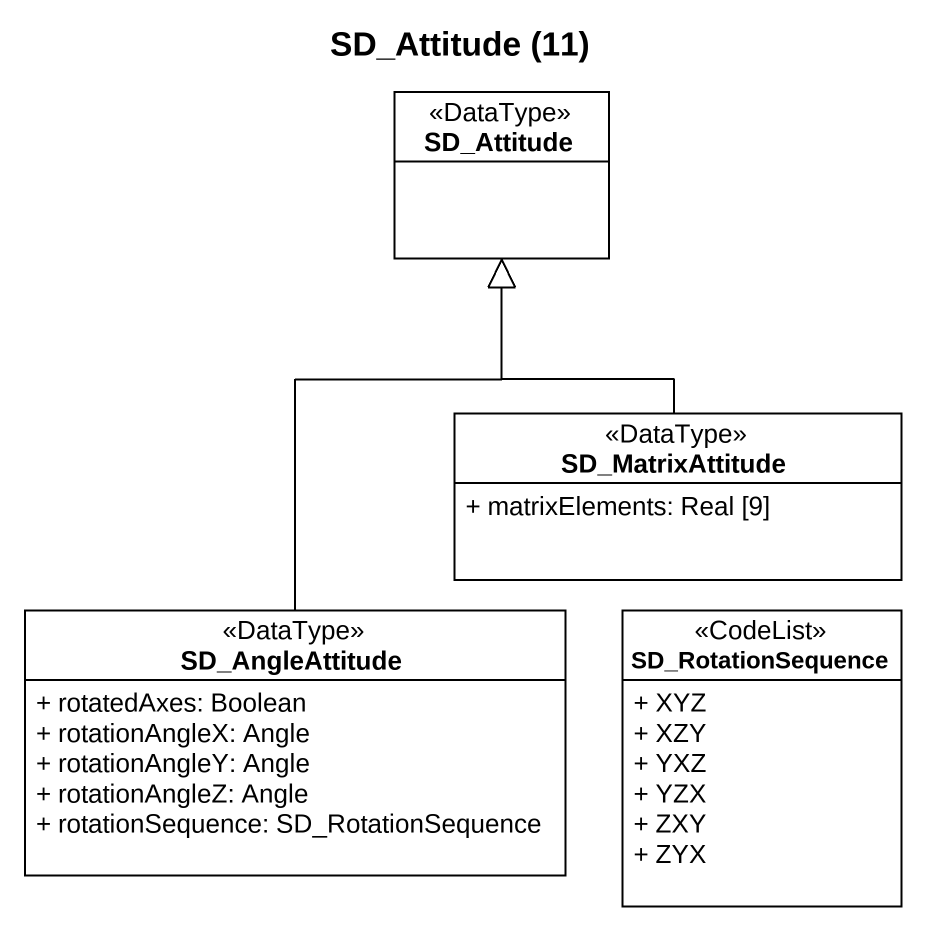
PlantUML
@startuml
title SD_Attitude (11)
hide circle
hide empty members
skinparam classAttributeIconSize 0
class SD_Attitude <<DataType>>
class SD_MatrixAttitude <<DataType>> {
  + matrixElements: Real [9]
}
class SD_AngleAttitude <<DataType>> {
  + rotatedAxes: Boolean
  + rotationAngleX: Angle
  + rotationAngleY: Angle
  + rotationAngleZ: Angle
  + rotationSequence: SD_RotationSequence
}
class SD_RotationSequence <<CodeList>> {
  + XYZ
  + XZY
  + YXZ
  + YZX
  + ZXY
  + ZYX
}
SD_MatrixAttitude -up-|> SD_Attitude
SD_AngleAttitude -up-|> SD_Attitude
@enduml
